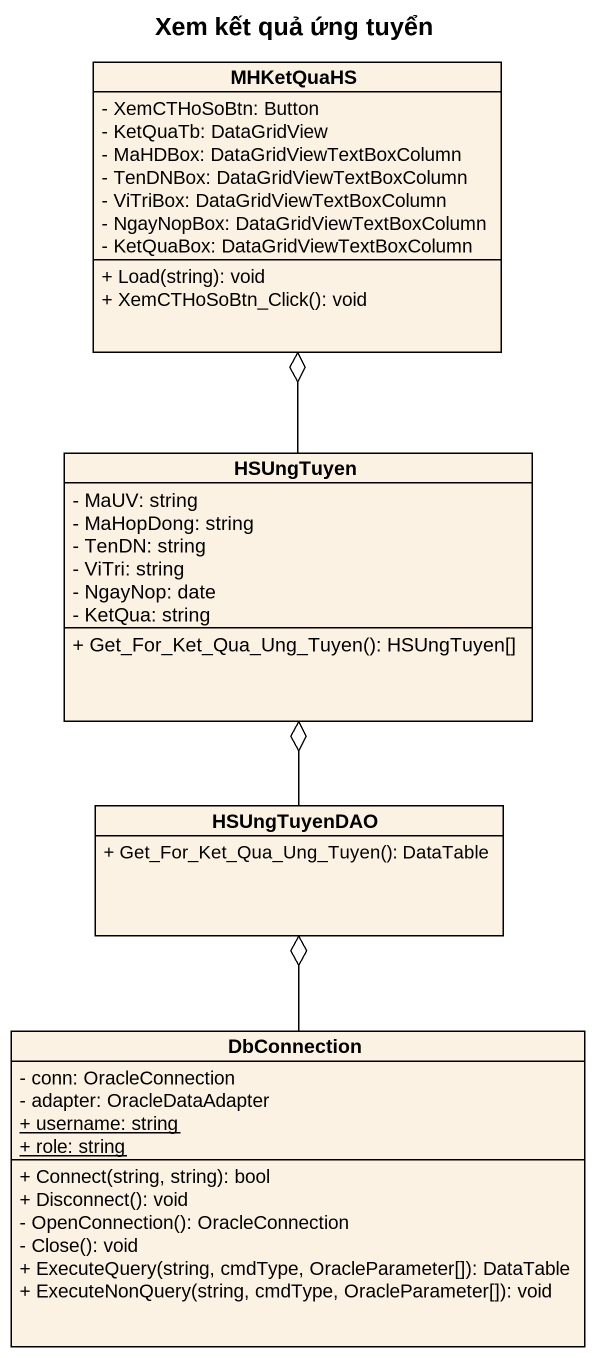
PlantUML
@startuml
title Xem kết quả ứng tuyển
hide circle
hide empty members
skinparam classAttributeIconSize 0
class MHKetQuaHS {
  - XemCTHoSoBtn: Button
  - KetQuaTb: DataGridView
  - MaHDBox: DataGridViewTextBoxColumn
  - TenDNBox: DataGridViewTextBoxColumn
  - ViTriBox: DataGridViewTextBoxColumn
  - NgayNopBox: DataGridViewTextBoxColumn
  - KetQuaBox: DataGridViewTextBoxColumn
  + Load(string): void
  + XemCTHoSoBtn_Click(): void
}
class HSUngTuyen {
  - MaUV: string
  - MaHopDong: string
  - TenDN: string
  - ViTri: string
  - NgayNop: date
  - KetQua: string
  + Get_For_Ket_Qua_Ung_Tuyen(): HSUngTuyen[]
}
class HSUngTuyenDAO {
  + Get_For_Ket_Qua_Ung_Tuyen(): DataTable
}
class DbConnection {
  - conn: OracleConnection
  - adapter: OracleDataAdapter
  {static} + username: string
  {static} + role: string
  + Connect(string, string): bool
  + Disconnect(): void
  - OpenConnection(): OracleConnection
  - Close(): void
  + ExecuteQuery(string, cmdType, OracleParameter[]): DataTable
  + ExecuteNonQuery(string, cmdType, OracleParameter[]): void
}
HSUngTuyen -up-o MHKetQuaHS
HSUngTuyenDAO -up-o HSUngTuyen
DbConnection -up-o HSUngTuyenDAO
@enduml
